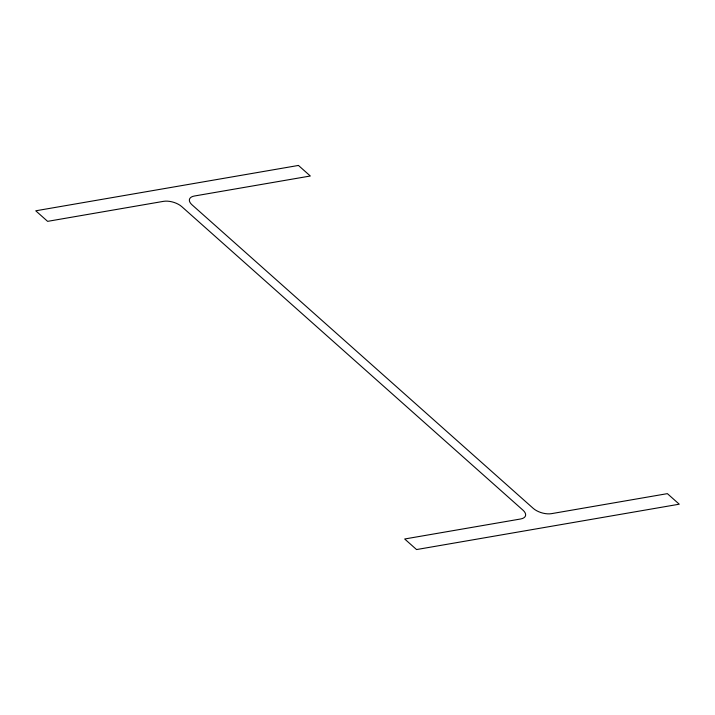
<?xml version="1.0" encoding="UTF-8"?>
<svg xmlns="http://www.w3.org/2000/svg" width="715" height="715" viewBox="0 0 715 715"><rect width="100%" height="100%" fill="white"/><g stroke="black" fill="none" stroke-linecap="round" stroke-linejoin="round"><path stroke-width="1.07" d="M298.45 165.442L35.75 210.8L47.619 221.355L163.521 201.344A13.406 6.462 16.4 0 1 181.735 206.608L522.969 510.17A13.406 6.462 16.4 0 1 520.574 518.992L404.681 538.994L416.55 549.558L679.25 504.2L667.381 493.645L551.48 513.656A13.406 6.462 16.4 0 1 533.265 508.392L192.031 204.83A13.406 6.462 16.4 0 1 194.426 196.008L310.319 176.006L298.45 165.442"/></g></svg>
